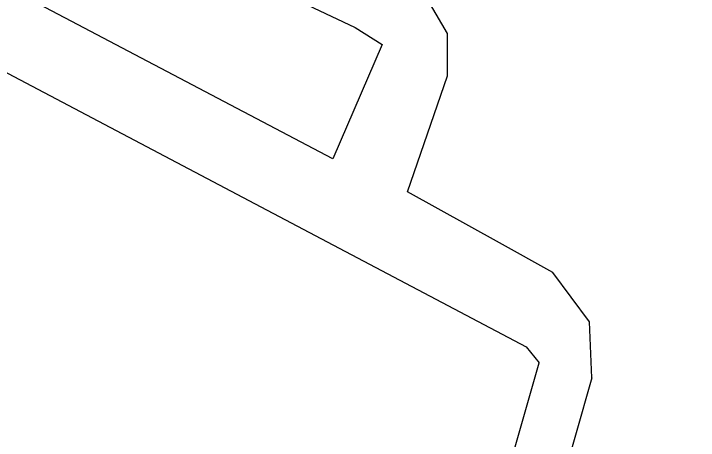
# Model space of a CAD drawing. Header units: metres. Extents: x -460 to 31334, y -1777 to 24987.
# Drawn here: x 378.571 to 379.936, y -819.138 to -818.287 of the extents above; entities that cross this region are included whole.
import ezdxf

# ---------------------------------------------------------------- set-up
doc = ezdxf.new("R2010")
doc.units = ezdxf.units.M
doc.header["$MEASUREMENT"] = 0
doc.layers.add('01 FURNITURE', color=8, linetype='Continuous')

msp = doc.modelspace()

# ---------------------------------------------------------------- linework, layer by layer
at = {"layer": '01 FURNITURE', "color": 4, "lineweight": 30}
for points in [[(377.54969, -817.5608), (377.81406, -817.04338), (378.24934, -817.31405), (378.51905, -817.49806), (378.56961, -817.53345), (378.57226, -817.63347), (378.54037, -817.79704), (378.55633, -817.87697), (378.70213, -818.03488), (378.93238, -818.16271), (379.25216, -818.31398), (379.30566, -818.34807), (379.20766, -818.57593), (378.13824, -818.01311), (377.54969, -817.73024)], [(379.72394, -819.01297), (379.71886, -818.90141), (379.64605, -818.80304), (379.53954, -818.74376), (379.35636, -818.64181), (379.43608, -818.41026), (379.43608, -818.32595), (379.38416, -818.23732), (379.20245, -818.13355), (378.93039, -818.00407), (378.80156, -817.92817), (378.71205, -817.86177), (378.68771, -817.71456), (378.70812, -817.56504), (378.67538, -817.46682), (378.59513, -817.37575)], [(377.54969, -817.87178), (379.59267, -818.95141), (379.61896, -818.98296)], [(377.54969, -819.24435), (378.20653, -819.58286), (379.22166, -820.10603), (379.26562, -820.11786), (379.41336, -819.70206), (379.50318, -819.38789), (379.61896, -818.98296)], [(379.72394, -819.01297), (379.6259, -819.35588), (380.0721, -819.5071), (380.11398, -819.53472), (380.13409, -819.591), (380.12069, -819.65263), (380.08239, -819.83404)]]:
    msp.add_lwpolyline(points, dxfattribs=at)

doc.saveas('drawing.dxf')
